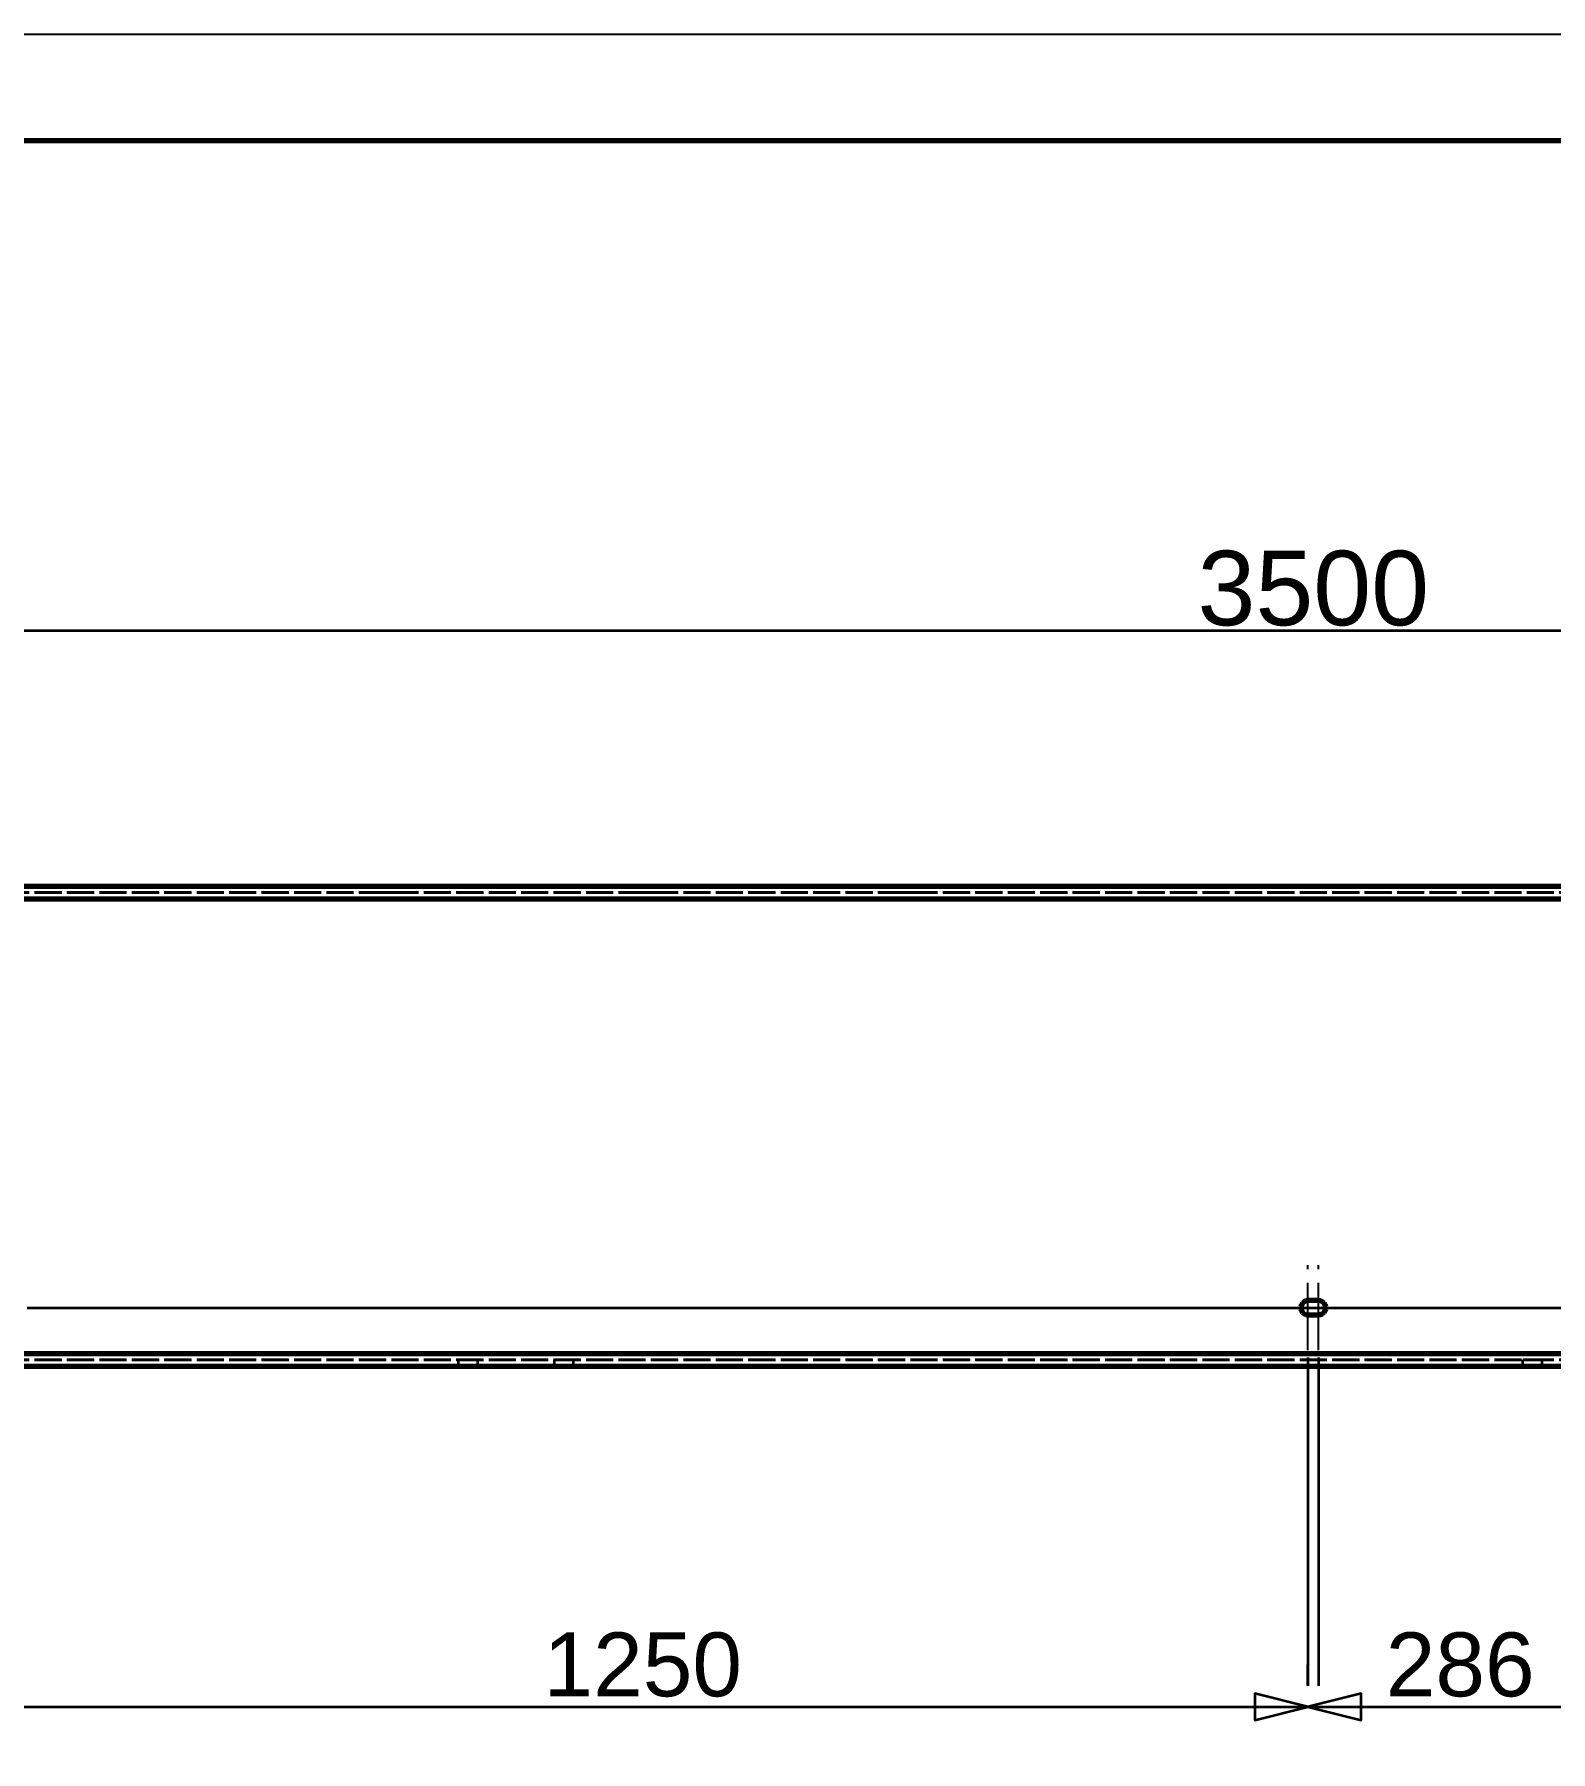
# Model space of a CAD drawing. Header units: millimetres. Extents: x 0 to 420, y 0 to 297.
# Drawn here: x 92.4 to 163.7, y 216.4 to 297 of the extents above; entities that cross this region are included whole.
import ezdxf
from ezdxf.enums import TextEntityAlignment as Align

# ---------------------------------------------------------------- set-up
doc = ezdxf.new("R2010")
doc.units = ezdxf.units.MM
doc.linetypes.add('CENTER', pattern=[5.08, 3.175, -0.635, 0.635, -0.635])
doc.linetypes.add('DASHED', pattern=[1.524, 1.27, -0.254])
doc.styles.add('GOST', font='Arial')

msp = doc.modelspace()

# ---------------------------------------------------------------- linework, layer by layer
at = {"color": 7, "lineweight": 35}
for p, q in [((65, 269), (240, 269)), ((92.085, 237.2), (255, 237.2)), ((92.585, 237.2), (255, 237.2)), ((154.585, 237.2), (255, 237.2)), ((155.085, 237.2), (255, 237.2)), ((152.25, 234.865), (152.25, 219.45)), ((152.75, 234.865), (152.75, 219.45)), ((152.25, 219.45), (152.25, 220.45)), ((152.25, 219.45), (152.25, 220.45)), ((89.75, 218.45), (152.25, 218.45)), ((152.25, 218.45), (166.55, 218.45))]:
    msp.add_line(p, q, dxfattribs=at)
at = {"color": 1, "lineweight": 70}
for p, q in [((65, 257), (240, 257)), ((65, 256.4), (240, 256.4)), ((151.945, 237.339), (151.918, 237.248)), ((151.918, 237.248), (151.918, 237.152)), ((151.918, 237.152), (151.945, 237.061)), ((151.997, 237.419), (151.945, 237.339)), ((152.069, 237.482), (151.997, 237.419)), ((152.156, 237.521), (152.069, 237.482)), ((152.25, 237.535), (152.156, 237.521)), ((152.75, 237.535), (152.25, 237.535)), ((152.844, 237.521), (152.75, 237.535)), ((152.931, 237.482), (152.844, 237.521)), ((153.003, 237.419), (152.931, 237.482)), ((153.055, 237.339), (153.003, 237.419)), ((153.082, 237.248), (153.055, 237.339)), ((153.055, 237.061), (153.082, 237.152)), ((153.082, 237.152), (153.082, 237.248)), ((151.945, 237.061), (151.997, 236.981)), ((151.997, 236.981), (152.069, 236.918)), ((152.069, 236.918), (152.156, 236.879)), ((152.156, 236.879), (152.25, 236.865)), ((152.25, 236.865), (152.75, 236.865)), ((152.75, 236.865), (152.844, 236.879)), ((152.844, 236.879), (152.931, 236.918)), ((152.931, 236.918), (153.003, 236.981)), ((153.003, 236.981), (153.055, 237.061)), ((65, 235.05), (240, 235.05)), ((65, 234.45), (240, 234.45))]:
    msp.add_line(p, q, dxfattribs=at)
at = {"color": 5, "linetype": 'DASHED', "lineweight": 35}
for p, q in [((240, 257), (65, 257)), ((240, 256.7), (65, 256.7)), ((65, 256.7), (240, 256.7)), ((95.802, 257), (95.8, 257)), ((95.8, 257), (95.802, 257)), ((95.802, 256.7), (95.8, 256.7)), ((95.8, 256.7), (95.802, 256.7)), ((95.808, 257), (95.802, 257)), ((95.802, 257), (95.808, 257)), ((95.808, 256.7), (95.802, 256.7)), ((95.802, 256.7), (95.808, 256.7)), ((95.817, 257), (95.808, 257)), ((95.808, 257), (95.817, 257)), ((95.817, 256.7), (95.808, 256.7)), ((95.808, 256.7), (95.817, 256.7)), ((95.83, 257), (95.817, 257)), ((95.817, 257), (95.83, 257)), ((95.83, 256.7), (95.817, 256.7)), ((95.817, 256.7), (95.83, 256.7)), ((95.846, 257), (95.83, 257)), ((95.83, 257), (95.846, 257)), ((95.846, 256.7), (95.83, 256.7)), ((95.83, 256.7), (95.846, 256.7)), ((95.865, 257), (95.846, 257)), ((95.846, 257), (95.865, 257)), ((95.865, 256.7), (95.846, 256.7)), ((95.846, 256.7), (95.865, 256.7)), ((95.888, 257), (95.865, 257)), ((95.865, 257), (95.888, 257)), ((95.888, 256.7), (95.865, 256.7)), ((95.865, 256.7), (95.888, 256.7)), ((95.913, 257), (95.888, 257)), ((95.888, 257), (95.913, 257)), ((95.913, 256.7), (95.888, 256.7)), ((95.888, 256.7), (95.913, 256.7)), ((95.94, 257), (95.913, 257)), ((95.913, 257), (95.94, 257)), ((95.94, 256.7), (95.913, 256.7)), ((95.913, 256.7), (95.94, 256.7)), ((95.97, 257), (95.94, 257)), ((95.94, 257), (95.97, 257)), ((95.97, 256.7), (95.94, 256.7)), ((95.94, 256.7), (95.97, 256.7)), ((96.001, 257), (95.97, 257)), ((95.97, 257), (96.001, 257)), ((96.001, 256.7), (95.97, 256.7)), ((95.97, 256.7), (96.001, 256.7)), ((96.033, 257), (96.001, 257)), ((96.001, 257), (96.033, 257)), ((96.033, 256.7), (96.001, 256.7)), ((96.001, 256.7), (96.033, 256.7)), ((96.066, 257), (96.033, 257)), ((96.033, 257), (96.066, 257)), ((96.066, 256.7), (96.033, 256.7)), ((96.033, 256.7), (96.066, 256.7)), ((96.1, 257), (96.066, 257)), ((96.066, 257), (96.1, 257)), ((96.1, 256.7), (96.066, 256.7)), ((96.066, 256.7), (96.1, 256.7)), ((96.1, 257), (96.4, 257)), ((96.4, 257), (96.1, 257)), ((96.4, 256.7), (96.1, 256.7)), ((96.1, 256.7), (96.4, 256.7)), ((96.4, 257), (96.434, 257)), ((96.434, 257), (96.4, 257)), ((96.4, 256.7), (96.434, 256.7)), ((96.434, 256.7), (96.4, 256.7)), ((96.434, 257), (96.467, 257)), ((96.467, 257), (96.434, 257)), ((96.434, 256.7), (96.467, 256.7)), ((96.467, 256.7), (96.434, 256.7)), ((96.467, 257), (96.499, 257)), ((96.499, 257), (96.467, 257)), ((96.467, 256.7), (96.499, 256.7)), ((96.499, 256.7), (96.467, 256.7)), ((96.499, 257), (96.53, 257)), ((96.53, 257), (96.499, 257)), ((96.499, 256.7), (96.53, 256.7)), ((96.53, 256.7), (96.499, 256.7)), ((96.53, 257), (96.56, 257)), ((96.56, 257), (96.53, 257)), ((96.53, 256.7), (96.56, 256.7)), ((96.56, 256.7), (96.53, 256.7)), ((96.56, 257), (96.587, 257)), ((96.587, 257), (96.56, 257)), ((96.56, 256.7), (96.587, 256.7)), ((96.587, 256.7), (96.56, 256.7)), ((96.587, 257), (96.612, 257)), ((96.612, 257), (96.587, 257)), ((96.587, 256.7), (96.612, 256.7)), ((96.612, 256.7), (96.587, 256.7)), ((96.612, 257), (96.635, 257)), ((96.635, 257), (96.612, 257)), ((96.612, 256.7), (96.635, 256.7)), ((96.635, 256.7), (96.612, 256.7)), ((96.635, 257), (96.654, 257)), ((96.654, 257), (96.635, 257)), ((96.635, 256.7), (96.654, 256.7)), ((96.654, 256.7), (96.635, 256.7)), ((96.654, 257), (96.67, 257)), ((96.67, 257), (96.654, 257)), ((96.654, 256.7), (96.67, 256.7)), ((96.67, 256.7), (96.654, 256.7)), ((96.67, 257), (96.683, 257)), ((96.683, 257), (96.67, 257)), ((96.67, 256.7), (96.683, 256.7)), ((96.683, 256.7), (96.67, 256.7)), ((96.683, 257), (96.692, 257)), ((96.692, 257), (96.683, 257)), ((96.683, 256.7), (96.692, 256.7)), ((96.692, 256.7), (96.683, 256.7)), ((96.692, 257), (96.698, 257)), ((96.698, 257), (96.692, 257)), ((96.692, 256.7), (96.698, 256.7)), ((96.698, 256.7), (96.692, 256.7)), ((96.698, 257), (96.7, 257)), ((96.7, 257), (96.698, 257)), ((96.698, 256.7), (96.7, 256.7)), ((96.7, 256.7), (96.698, 256.7)), ((108.302, 257), (108.3, 257)), ((108.3, 257), (108.302, 257)), ((108.302, 256.7), (108.3, 256.7)), ((108.3, 256.7), (108.302, 256.7)), ((108.308, 257), (108.302, 257)), ((108.302, 257), (108.308, 257)), ((108.308, 256.7), (108.302, 256.7)), ((108.302, 256.7), (108.308, 256.7)), ((108.317, 257), (108.308, 257)), ((108.308, 257), (108.317, 257)), ((108.317, 256.7), (108.308, 256.7)), ((108.308, 256.7), (108.317, 256.7)), ((108.33, 257), (108.317, 257)), ((108.317, 257), (108.33, 257)), ((108.33, 256.7), (108.317, 256.7)), ((108.317, 256.7), (108.33, 256.7)), ((108.346, 257), (108.33, 257)), ((108.33, 257), (108.346, 257)), ((108.346, 256.7), (108.33, 256.7)), ((108.33, 256.7), (108.346, 256.7)), ((108.365, 257), (108.346, 257)), ((108.346, 257), (108.365, 257)), ((108.365, 256.7), (108.346, 256.7)), ((108.346, 256.7), (108.365, 256.7)), ((108.388, 257), (108.365, 257)), ((108.365, 257), (108.388, 257)), ((108.388, 256.7), (108.365, 256.7)), ((108.365, 256.7), (108.388, 256.7)), ((108.413, 257), (108.388, 257)), ((108.388, 257), (108.413, 257)), ((108.413, 256.7), (108.388, 256.7)), ((108.388, 256.7), (108.413, 256.7)), ((108.44, 257), (108.413, 257)), ((108.413, 257), (108.44, 257)), ((108.44, 256.7), (108.413, 256.7)), ((108.413, 256.7), (108.44, 256.7)), ((108.47, 257), (108.44, 257)), ((108.44, 257), (108.47, 257)), ((108.47, 256.7), (108.44, 256.7)), ((108.44, 256.7), (108.47, 256.7)), ((108.501, 257), (108.47, 257)), ((108.47, 257), (108.501, 257)), ((108.501, 256.7), (108.47, 256.7)), ((108.47, 256.7), (108.501, 256.7)), ((108.533, 257), (108.501, 257)), ((108.501, 257), (108.533, 257)), ((108.533, 256.7), (108.501, 256.7)), ((108.501, 256.7), (108.533, 256.7)), ((108.566, 257), (108.533, 257)), ((108.533, 257), (108.566, 257)), ((108.566, 256.7), (108.533, 256.7)), ((108.533, 256.7), (108.566, 256.7)), ((108.6, 257), (108.566, 257)), ((108.566, 257), (108.6, 257)), ((108.6, 256.7), (108.566, 256.7)), ((108.566, 256.7), (108.6, 256.7)), ((108.6, 257), (108.9, 257)), ((108.9, 257), (108.6, 257)), ((108.9, 256.7), (108.6, 256.7)), ((108.6, 256.7), (108.9, 256.7)), ((108.9, 257), (108.934, 257)), ((108.934, 257), (108.9, 257)), ((108.9, 256.7), (108.934, 256.7)), ((108.934, 256.7), (108.9, 256.7)), ((108.934, 257), (108.967, 257)), ((108.967, 257), (108.934, 257)), ((108.934, 256.7), (108.967, 256.7)), ((108.967, 256.7), (108.934, 256.7)), ((108.967, 257), (108.999, 257)), ((108.999, 257), (108.967, 257)), ((108.967, 256.7), (108.999, 256.7)), ((108.999, 256.7), (108.967, 256.7)), ((108.999, 257), (109.03, 257)), ((109.03, 257), (108.999, 257)), ((108.999, 256.7), (109.03, 256.7)), ((109.03, 256.7), (108.999, 256.7)), ((109.03, 257), (109.06, 257)), ((109.06, 257), (109.03, 257)), ((109.03, 256.7), (109.06, 256.7)), ((109.06, 256.7), (109.03, 256.7)), ((109.06, 257), (109.087, 257)), ((109.087, 257), (109.06, 257)), ((109.06, 256.7), (109.087, 256.7)), ((109.087, 256.7), (109.06, 256.7)), ((109.087, 257), (109.112, 257)), ((109.112, 257), (109.087, 257)), ((109.087, 256.7), (109.112, 256.7)), ((109.112, 256.7), (109.087, 256.7)), ((109.112, 257), (109.135, 257)), ((109.135, 257), (109.112, 257)), ((109.112, 256.7), (109.135, 256.7)), ((109.135, 256.7), (109.112, 256.7)), ((109.135, 257), (109.154, 257)), ((109.154, 257), (109.135, 257)), ((109.135, 256.7), (109.154, 256.7)), ((109.154, 256.7), (109.135, 256.7)), ((109.154, 257), (109.17, 257)), ((109.17, 257), (109.154, 257)), ((109.154, 256.7), (109.17, 256.7)), ((109.17, 256.7), (109.154, 256.7)), ((109.17, 257), (109.183, 257)), ((109.183, 257), (109.17, 257)), ((109.17, 256.7), (109.183, 256.7)), ((109.183, 256.7), (109.17, 256.7)), ((109.183, 257), (109.192, 257)), ((109.192, 257), (109.183, 257)), ((109.183, 256.7), (109.192, 256.7)), ((109.192, 256.7), (109.183, 256.7)), ((109.192, 257), (109.198, 257)), ((109.198, 257), (109.192, 257)), ((109.192, 256.7), (109.198, 256.7)), ((109.198, 256.7), (109.192, 256.7)), ((109.198, 257), (109.2, 257)), ((109.2, 257), (109.198, 257)), ((109.198, 256.7), (109.2, 256.7)), ((109.2, 256.7), (109.198, 256.7)), ((120.802, 257), (120.8, 257)), ((120.8, 257), (120.802, 257)), ((120.802, 256.7), (120.8, 256.7)), ((120.8, 256.7), (120.802, 256.7)), ((120.808, 257), (120.802, 257)), ((120.802, 257), (120.808, 257)), ((120.808, 256.7), (120.802, 256.7)), ((120.802, 256.7), (120.808, 256.7)), ((120.817, 257), (120.808, 257)), ((120.808, 257), (120.817, 257)), ((120.817, 256.7), (120.808, 256.7)), ((120.808, 256.7), (120.817, 256.7)), ((120.83, 257), (120.817, 257)), ((120.817, 257), (120.83, 257)), ((120.83, 256.7), (120.817, 256.7)), ((120.817, 256.7), (120.83, 256.7)), ((120.846, 257), (120.83, 257)), ((120.83, 257), (120.846, 257)), ((120.846, 256.7), (120.83, 256.7)), ((120.83, 256.7), (120.846, 256.7)), ((120.865, 257), (120.846, 257)), ((120.846, 257), (120.865, 257)), ((120.865, 256.7), (120.846, 256.7)), ((120.846, 256.7), (120.865, 256.7)), ((120.888, 257), (120.865, 257)), ((120.865, 257), (120.888, 257)), ((120.888, 256.7), (120.865, 256.7)), ((120.865, 256.7), (120.888, 256.7)), ((120.913, 257), (120.888, 257)), ((120.888, 257), (120.913, 257)), ((120.913, 256.7), (120.888, 256.7)), ((120.888, 256.7), (120.913, 256.7)), ((120.94, 257), (120.913, 257)), ((120.913, 257), (120.94, 257)), ((120.94, 256.7), (120.913, 256.7)), ((120.913, 256.7), (120.94, 256.7)), ((120.97, 257), (120.94, 257)), ((120.94, 257), (120.97, 257)), ((120.97, 256.7), (120.94, 256.7)), ((120.94, 256.7), (120.97, 256.7)), ((121.001, 257), (120.97, 257)), ((120.97, 257), (121.001, 257)), ((121.001, 256.7), (120.97, 256.7)), ((120.97, 256.7), (121.001, 256.7)), ((121.033, 257), (121.001, 257)), ((121.001, 257), (121.033, 257)), ((121.033, 256.7), (121.001, 256.7)), ((121.001, 256.7), (121.033, 256.7)), ((121.066, 257), (121.033, 257)), ((121.033, 257), (121.066, 257)), ((121.066, 256.7), (121.033, 256.7)), ((121.033, 256.7), (121.066, 256.7)), ((121.1, 257), (121.066, 257)), ((121.066, 257), (121.1, 257)), ((121.1, 256.7), (121.066, 256.7)), ((121.066, 256.7), (121.1, 256.7)), ((121.1, 257), (121.4, 257)), ((121.4, 257), (121.1, 257)), ((121.4, 256.7), (121.1, 256.7)), ((121.1, 256.7), (121.4, 256.7)), ((121.4, 257), (121.434, 257)), ((121.434, 257), (121.4, 257)), ((121.4, 256.7), (121.434, 256.7)), ((121.434, 256.7), (121.4, 256.7)), ((121.434, 257), (121.467, 257)), ((121.467, 257), (121.434, 257)), ((121.434, 256.7), (121.467, 256.7)), ((121.467, 256.7), (121.434, 256.7)), ((121.467, 257), (121.499, 257)), ((121.499, 257), (121.467, 257)), ((121.467, 256.7), (121.499, 256.7)), ((121.499, 256.7), (121.467, 256.7)), ((121.499, 257), (121.53, 257)), ((121.53, 257), (121.499, 257)), ((121.499, 256.7), (121.53, 256.7)), ((121.53, 256.7), (121.499, 256.7)), ((121.53, 257), (121.56, 257)), ((121.56, 257), (121.53, 257)), ((121.53, 256.7), (121.56, 256.7)), ((121.56, 256.7), (121.53, 256.7)), ((121.56, 257), (121.587, 257)), ((121.587, 257), (121.56, 257)), ((121.56, 256.7), (121.587, 256.7)), ((121.587, 256.7), (121.56, 256.7)), ((121.587, 257), (121.612, 257)), ((121.612, 257), (121.587, 257)), ((121.587, 256.7), (121.612, 256.7)), ((121.612, 256.7), (121.587, 256.7)), ((121.612, 257), (121.635, 257)), ((121.635, 257), (121.612, 257)), ((121.612, 256.7), (121.635, 256.7)), ((121.635, 256.7), (121.612, 256.7)), ((121.635, 257), (121.654, 257)), ((121.654, 257), (121.635, 257)), ((121.635, 256.7), (121.654, 256.7)), ((121.654, 256.7), (121.635, 256.7)), ((121.654, 257), (121.67, 257)), ((121.67, 257), (121.654, 257)), ((121.654, 256.7), (121.67, 256.7)), ((121.67, 256.7), (121.654, 256.7)), ((121.67, 257), (121.683, 257)), ((121.683, 257), (121.67, 257)), ((121.67, 256.7), (121.683, 256.7)), ((121.683, 256.7), (121.67, 256.7)), ((121.683, 257), (121.692, 257)), ((121.692, 257), (121.683, 257)), ((121.683, 256.7), (121.692, 256.7)), ((121.692, 256.7), (121.683, 256.7)), ((121.692, 257), (121.698, 257)), ((121.698, 257), (121.692, 257)), ((121.692, 256.7), (121.698, 256.7)), ((121.698, 256.7), (121.692, 256.7)), ((121.698, 257), (121.7, 257)), ((121.7, 257), (121.698, 257)), ((121.698, 256.7), (121.7, 256.7)), ((121.7, 256.7), (121.698, 256.7)), ((133.302, 257), (133.3, 257)), ((133.3, 257), (133.302, 257)), ((133.302, 256.7), (133.3, 256.7)), ((133.3, 256.7), (133.302, 256.7)), ((133.308, 257), (133.302, 257)), ((133.302, 257), (133.308, 257)), ((133.308, 256.7), (133.302, 256.7)), ((133.302, 256.7), (133.308, 256.7)), ((133.317, 257), (133.308, 257)), ((133.308, 257), (133.317, 257)), ((133.317, 256.7), (133.308, 256.7)), ((133.308, 256.7), (133.317, 256.7)), ((133.33, 257), (133.317, 257)), ((133.317, 257), (133.33, 257)), ((133.33, 256.7), (133.317, 256.7)), ((133.317, 256.7), (133.33, 256.7)), ((133.346, 257), (133.33, 257)), ((133.33, 257), (133.346, 257)), ((133.346, 256.7), (133.33, 256.7)), ((133.33, 256.7), (133.346, 256.7)), ((133.365, 257), (133.346, 257)), ((133.346, 257), (133.365, 257)), ((133.365, 256.7), (133.346, 256.7)), ((133.346, 256.7), (133.365, 256.7)), ((133.388, 257), (133.365, 257)), ((133.365, 257), (133.388, 257)), ((133.388, 256.7), (133.365, 256.7)), ((133.365, 256.7), (133.388, 256.7)), ((133.413, 257), (133.388, 257)), ((133.388, 257), (133.413, 257)), ((133.413, 256.7), (133.388, 256.7)), ((133.388, 256.7), (133.413, 256.7)), ((133.44, 257), (133.413, 257)), ((133.413, 257), (133.44, 257)), ((133.44, 256.7), (133.413, 256.7)), ((133.413, 256.7), (133.44, 256.7)), ((133.47, 257), (133.44, 257)), ((133.44, 257), (133.47, 257)), ((133.47, 256.7), (133.44, 256.7)), ((133.44, 256.7), (133.47, 256.7)), ((133.501, 257), (133.47, 257)), ((133.47, 257), (133.501, 257)), ((133.501, 256.7), (133.47, 256.7)), ((133.47, 256.7), (133.501, 256.7)), ((133.533, 257), (133.501, 257)), ((133.501, 257), (133.533, 257)), ((133.533, 256.7), (133.501, 256.7)), ((133.501, 256.7), (133.533, 256.7)), ((133.566, 257), (133.533, 257)), ((133.533, 257), (133.566, 257)), ((133.566, 256.7), (133.533, 256.7)), ((133.533, 256.7), (133.566, 256.7)), ((133.6, 257), (133.566, 257)), ((133.566, 257), (133.6, 257)), ((133.6, 256.7), (133.566, 256.7)), ((133.566, 256.7), (133.6, 256.7)), ((133.6, 257), (133.9, 257)), ((133.9, 257), (133.6, 257)), ((133.9, 256.7), (133.6, 256.7)), ((133.6, 256.7), (133.9, 256.7)), ((133.9, 257), (133.934, 257)), ((133.934, 257), (133.9, 257)), ((133.9, 256.7), (133.934, 256.7)), ((133.934, 256.7), (133.9, 256.7)), ((133.934, 257), (133.967, 257)), ((133.967, 257), (133.934, 257)), ((133.934, 256.7), (133.967, 256.7)), ((133.967, 256.7), (133.934, 256.7)), ((133.967, 257), (133.999, 257)), ((133.999, 257), (133.967, 257)), ((133.967, 256.7), (133.999, 256.7)), ((133.999, 256.7), (133.967, 256.7)), ((133.999, 257), (134.03, 257)), ((134.03, 257), (133.999, 257)), ((133.999, 256.7), (134.03, 256.7)), ((134.03, 256.7), (133.999, 256.7)), ((134.03, 257), (134.06, 257)), ((134.06, 257), (134.03, 257)), ((134.03, 256.7), (134.06, 256.7)), ((134.06, 256.7), (134.03, 256.7)), ((134.06, 257), (134.087, 257)), ((134.087, 257), (134.06, 257)), ((134.06, 256.7), (134.087, 256.7)), ((134.087, 256.7), (134.06, 256.7)), ((134.087, 257), (134.112, 257)), ((134.112, 257), (134.087, 257)), ((134.087, 256.7), (134.112, 256.7)), ((134.112, 256.7), (134.087, 256.7)), ((134.112, 257), (134.135, 257)), ((134.135, 257), (134.112, 257)), ((134.112, 256.7), (134.135, 256.7)), ((134.135, 256.7), (134.112, 256.7)), ((134.135, 257), (134.154, 257)), ((134.154, 257), (134.135, 257)), ((134.135, 256.7), (134.154, 256.7)), ((134.154, 256.7), (134.135, 256.7)), ((134.154, 257), (134.17, 257)), ((134.17, 257), (134.154, 257)), ((134.154, 256.7), (134.17, 256.7)), ((134.17, 256.7), (134.154, 256.7)), ((134.17, 257), (134.183, 257)), ((134.183, 257), (134.17, 257)), ((134.17, 256.7), (134.183, 256.7)), ((134.183, 256.7), (134.17, 256.7)), ((134.183, 257), (134.192, 257)), ((134.192, 257), (134.183, 257)), ((134.183, 256.7), (134.192, 256.7)), ((134.192, 256.7), (134.183, 256.7)), ((134.192, 257), (134.198, 257)), ((134.198, 257), (134.192, 257)), ((134.192, 256.7), (134.198, 256.7)), ((134.198, 256.7), (134.192, 256.7)), ((134.198, 257), (134.2, 257)), ((134.2, 257), (134.198, 257)), ((134.198, 256.7), (134.2, 256.7)), ((134.2, 256.7), (134.198, 256.7)), ((145.802, 257), (145.8, 257)), ((145.8, 257), (145.802, 257)), ((145.802, 256.7), (145.8, 256.7)), ((145.8, 256.7), (145.802, 256.7)), ((145.808, 257), (145.802, 257)), ((145.802, 257), (145.808, 257)), ((145.808, 256.7), (145.802, 256.7)), ((145.802, 256.7), (145.808, 256.7)), ((145.817, 257), (145.808, 257)), ((145.808, 257), (145.817, 257)), ((145.817, 256.7), (145.808, 256.7)), ((145.808, 256.7), (145.817, 256.7)), ((145.83, 257), (145.817, 257)), ((145.817, 257), (145.83, 257)), ((145.83, 256.7), (145.817, 256.7)), ((145.817, 256.7), (145.83, 256.7)), ((145.846, 257), (145.83, 257)), ((145.83, 257), (145.846, 257)), ((145.846, 256.7), (145.83, 256.7)), ((145.83, 256.7), (145.846, 256.7)), ((145.865, 257), (145.846, 257)), ((145.846, 257), (145.865, 257)), ((145.865, 256.7), (145.846, 256.7)), ((145.846, 256.7), (145.865, 256.7)), ((145.888, 257), (145.865, 257)), ((145.865, 257), (145.888, 257)), ((145.888, 256.7), (145.865, 256.7)), ((145.865, 256.7), (145.888, 256.7)), ((145.913, 257), (145.888, 257)), ((145.888, 257), (145.913, 257)), ((145.913, 256.7), (145.888, 256.7)), ((145.888, 256.7), (145.913, 256.7)), ((145.94, 257), (145.913, 257)), ((145.913, 257), (145.94, 257)), ((145.94, 256.7), (145.913, 256.7)), ((145.913, 256.7), (145.94, 256.7)), ((145.97, 257), (145.94, 257)), ((145.94, 257), (145.97, 257)), ((145.97, 256.7), (145.94, 256.7)), ((145.94, 256.7), (145.97, 256.7)), ((146.001, 257), (145.97, 257)), ((145.97, 257), (146.001, 257)), ((146.001, 256.7), (145.97, 256.7)), ((145.97, 256.7), (146.001, 256.7)), ((146.033, 257), (146.001, 257)), ((146.001, 257), (146.033, 257)), ((146.033, 256.7), (146.001, 256.7)), ((146.001, 256.7), (146.033, 256.7)), ((146.066, 257), (146.033, 257)), ((146.033, 257), (146.066, 257)), ((146.066, 256.7), (146.033, 256.7)), ((146.033, 256.7), (146.066, 256.7)), ((146.1, 257), (146.066, 257)), ((146.066, 257), (146.1, 257)), ((146.1, 256.7), (146.066, 256.7)), ((146.066, 256.7), (146.1, 256.7)), ((146.1, 257), (146.4, 257)), ((146.4, 257), (146.1, 257)), ((146.4, 256.7), (146.1, 256.7)), ((146.1, 256.7), (146.4, 256.7)), ((146.4, 257), (146.434, 257)), ((146.434, 257), (146.4, 257)), ((146.4, 256.7), (146.434, 256.7)), ((146.434, 256.7), (146.4, 256.7)), ((146.434, 257), (146.467, 257)), ((146.467, 257), (146.434, 257)), ((146.434, 256.7), (146.467, 256.7)), ((146.467, 256.7), (146.434, 256.7)), ((146.467, 257), (146.499, 257)), ((146.499, 257), (146.467, 257)), ((146.467, 256.7), (146.499, 256.7)), ((146.499, 256.7), (146.467, 256.7)), ((146.499, 257), (146.53, 257)), ((146.53, 257), (146.499, 257)), ((146.499, 256.7), (146.53, 256.7)), ((146.53, 256.7), (146.499, 256.7)), ((146.53, 257), (146.56, 257)), ((146.56, 257), (146.53, 257)), ((146.53, 256.7), (146.56, 256.7)), ((146.56, 256.7), (146.53, 256.7)), ((146.56, 257), (146.587, 257)), ((146.587, 257), (146.56, 257)), ((146.56, 256.7), (146.587, 256.7)), ((146.587, 256.7), (146.56, 256.7)), ((146.587, 257), (146.612, 257)), ((146.612, 257), (146.587, 257)), ((146.587, 256.7), (146.612, 256.7)), ((146.612, 256.7), (146.587, 256.7)), ((146.612, 257), (146.635, 257)), ((146.635, 257), (146.612, 257)), ((146.612, 256.7), (146.635, 256.7)), ((146.635, 256.7), (146.612, 256.7)), ((146.635, 257), (146.654, 257)), ((146.654, 257), (146.635, 257)), ((146.635, 256.7), (146.654, 256.7)), ((146.654, 256.7), (146.635, 256.7)), ((146.654, 257), (146.67, 257)), ((146.67, 257), (146.654, 257)), ((146.654, 256.7), (146.67, 256.7)), ((146.67, 256.7), (146.654, 256.7)), ((146.67, 257), (146.683, 257)), ((146.683, 257), (146.67, 257)), ((146.67, 256.7), (146.683, 256.7)), ((146.683, 256.7), (146.67, 256.7)), ((146.683, 257), (146.692, 257)), ((146.692, 257), (146.683, 257)), ((146.683, 256.7), (146.692, 256.7)), ((146.692, 256.7), (146.683, 256.7)), ((146.692, 257), (146.698, 257)), ((146.698, 257), (146.692, 257)), ((146.692, 256.7), (146.698, 256.7)), ((146.698, 256.7), (146.692, 256.7)), ((146.698, 257), (146.7, 257)), ((146.7, 257), (146.698, 257)), ((146.698, 256.7), (146.7, 256.7)), ((146.7, 256.7), (146.698, 256.7)), ((158.302, 257), (158.3, 257)), ((158.3, 257), (158.302, 257)), ((158.302, 256.7), (158.3, 256.7)), ((158.3, 256.7), (158.302, 256.7)), ((158.308, 257), (158.302, 257)), ((158.302, 257), (158.308, 257)), ((158.308, 256.7), (158.302, 256.7)), ((158.302, 256.7), (158.308, 256.7)), ((158.317, 257), (158.308, 257)), ((158.308, 257), (158.317, 257)), ((158.317, 256.7), (158.308, 256.7)), ((158.308, 256.7), (158.317, 256.7)), ((158.33, 257), (158.317, 257)), ((158.317, 257), (158.33, 257)), ((158.33, 256.7), (158.317, 256.7)), ((158.317, 256.7), (158.33, 256.7)), ((158.346, 257), (158.33, 257)), ((158.33, 257), (158.346, 257)), ((158.346, 256.7), (158.33, 256.7)), ((158.33, 256.7), (158.346, 256.7)), ((158.365, 257), (158.346, 257)), ((158.346, 257), (158.365, 257)), ((158.365, 256.7), (158.346, 256.7)), ((158.346, 256.7), (158.365, 256.7)), ((158.388, 257), (158.365, 257)), ((158.365, 257), (158.388, 257)), ((158.388, 256.7), (158.365, 256.7)), ((158.365, 256.7), (158.388, 256.7)), ((158.413, 257), (158.388, 257)), ((158.388, 257), (158.413, 257)), ((158.413, 256.7), (158.388, 256.7)), ((158.388, 256.7), (158.413, 256.7)), ((158.44, 257), (158.413, 257)), ((158.413, 257), (158.44, 257)), ((158.44, 256.7), (158.413, 256.7)), ((158.413, 256.7), (158.44, 256.7)), ((158.47, 257), (158.44, 257)), ((158.44, 257), (158.47, 257)), ((158.47, 256.7), (158.44, 256.7)), ((158.44, 256.7), (158.47, 256.7)), ((158.501, 257), (158.47, 257)), ((158.47, 257), (158.501, 257)), ((158.501, 256.7), (158.47, 256.7)), ((158.47, 256.7), (158.501, 256.7)), ((158.533, 257), (158.501, 257)), ((158.501, 257), (158.533, 257)), ((158.533, 256.7), (158.501, 256.7)), ((158.501, 256.7), (158.533, 256.7)), ((158.566, 257), (158.533, 257)), ((158.533, 257), (158.566, 257)), ((158.566, 256.7), (158.533, 256.7)), ((158.533, 256.7), (158.566, 256.7)), ((158.6, 257), (158.566, 257)), ((158.566, 257), (158.6, 257)), ((158.6, 256.7), (158.566, 256.7)), ((158.566, 256.7), (158.6, 256.7)), ((158.6, 257), (158.9, 257)), ((158.9, 257), (158.6, 257)), ((158.9, 256.7), (158.6, 256.7)), ((158.6, 256.7), (158.9, 256.7)), ((158.9, 257), (158.934, 257)), ((158.934, 257), (158.9, 257)), ((158.9, 256.7), (158.934, 256.7)), ((158.934, 256.7), (158.9, 256.7)), ((158.934, 257), (158.967, 257)), ((158.967, 257), (158.934, 257)), ((158.934, 256.7), (158.967, 256.7)), ((158.967, 256.7), (158.934, 256.7)), ((158.967, 257), (158.999, 257)), ((158.999, 257), (158.967, 257)), ((158.967, 256.7), (158.999, 256.7)), ((158.999, 256.7), (158.967, 256.7)), ((158.999, 257), (159.03, 257)), ((159.03, 257), (158.999, 257)), ((158.999, 256.7), (159.03, 256.7)), ((159.03, 256.7), (158.999, 256.7)), ((159.03, 257), (159.06, 257)), ((159.06, 257), (159.03, 257)), ((159.03, 256.7), (159.06, 256.7)), ((159.06, 256.7), (159.03, 256.7)), ((159.06, 257), (159.087, 257)), ((159.087, 257), (159.06, 257)), ((159.06, 256.7), (159.087, 256.7)), ((159.087, 256.7), (159.06, 256.7)), ((159.087, 257), (159.112, 257)), ((159.112, 257), (159.087, 257)), ((159.087, 256.7), (159.112, 256.7)), ((159.112, 256.7), (159.087, 256.7)), ((159.112, 257), (159.135, 257)), ((159.135, 257), (159.112, 257)), ((159.112, 256.7), (159.135, 256.7)), ((159.135, 256.7), (159.112, 256.7)), ((159.135, 257), (159.154, 257)), ((159.154, 257), (159.135, 257)), ((159.135, 256.7), (159.154, 256.7)), ((159.154, 256.7), (159.135, 256.7)), ((159.154, 257), (159.17, 257)), ((159.17, 257), (159.154, 257)), ((159.154, 256.7), (159.17, 256.7)), ((159.17, 256.7), (159.154, 256.7)), ((159.17, 257), (159.183, 257)), ((159.183, 257), (159.17, 257)), ((159.17, 256.7), (159.183, 256.7)), ((159.183, 256.7), (159.17, 256.7)), ((159.183, 257), (159.192, 257)), ((159.192, 257), (159.183, 257)), ((159.183, 256.7), (159.192, 256.7)), ((159.192, 256.7), (159.183, 256.7)), ((159.192, 257), (159.198, 257)), ((159.198, 257), (159.192, 257)), ((159.192, 256.7), (159.198, 256.7)), ((159.198, 256.7), (159.192, 256.7)), ((159.198, 257), (159.2, 257)), ((159.2, 257), (159.198, 257)), ((159.198, 256.7), (159.2, 256.7)), ((159.2, 256.7), (159.198, 256.7)), ((151.918, 237.248), (151.945, 237.339)), ((151.918, 237.152), (151.918, 237.248)), ((151.945, 237.061), (151.918, 237.152)), ((151.945, 237.339), (151.997, 237.419)), ((151.997, 237.419), (152.069, 237.482)), ((152.069, 237.482), (152.156, 237.521)), ((152.156, 237.521), (152.25, 237.535)), ((152.25, 237.535), (152.75, 237.535)), ((152.75, 237.535), (152.844, 237.521)), ((152.844, 237.521), (152.931, 237.482)), ((152.931, 237.482), (153.003, 237.419)), ((153.003, 237.419), (153.055, 237.339)), ((153.055, 237.339), (153.082, 237.248)), ((153.082, 237.152), (153.055, 237.061)), ((153.082, 237.248), (153.082, 237.152)), ((151.997, 236.981), (151.945, 237.061)), ((152.069, 236.918), (151.997, 236.981)), ((152.156, 236.879), (152.069, 236.918)), ((152.25, 236.865), (152.156, 236.879)), ((152.75, 236.865), (152.25, 236.865)), ((152.844, 236.879), (152.75, 236.865)), ((152.931, 236.918), (152.844, 236.879)), ((153.003, 236.981), (152.931, 236.918)), ((153.055, 237.061), (153.003, 236.981)), ((240, 234.75), (65, 234.75)), ((65, 234.75), (240, 234.75)), ((112.361, 234.75), (112.35, 234.75)), ((112.35, 234.45), (112.35, 234.75)), ((112.35, 234.45), (112.35, 234.75)), ((112.35, 234.75), (112.361, 234.75)), ((112.395, 234.75), (112.361, 234.75)), ((112.361, 234.75), (112.395, 234.75)), ((112.448, 234.75), (112.395, 234.75)), ((112.395, 234.75), (112.448, 234.75)), ((112.519, 234.75), (112.448, 234.75)), ((112.448, 234.75), (112.519, 234.75)), ((112.605, 234.75), (112.519, 234.75)), ((112.519, 234.75), (112.605, 234.75)), ((112.7, 234.75), (112.605, 234.75)), ((112.605, 234.75), (112.7, 234.75)), ((112.8, 234.75), (112.7, 234.75)), ((112.7, 234.75), (112.8, 234.75)), ((112.9, 234.75), (112.8, 234.75)), ((112.8, 234.75), (112.9, 234.75)), ((112.995, 234.75), (112.9, 234.75)), ((112.9, 234.75), (112.995, 234.75)), ((113.081, 234.75), (112.995, 234.75)), ((112.995, 234.75), (113.081, 234.75)), ((113.152, 234.75), (113.081, 234.75)), ((113.081, 234.75), (113.152, 234.75)), ((113.205, 234.75), (113.152, 234.75)), ((113.152, 234.75), (113.205, 234.75)), ((113.239, 234.75), (113.205, 234.75)), ((113.205, 234.75), (113.239, 234.75)), ((113.25, 234.75), (113.239, 234.75)), ((113.239, 234.75), (113.25, 234.75)), ((113.25, 234.45), (113.25, 234.75)), ((113.25, 234.45), (113.25, 234.75)), ((116.861, 234.75), (116.85, 234.75)), ((116.85, 234.45), (116.85, 234.75)), ((116.85, 234.45), (116.85, 234.75)), ((116.85, 234.75), (116.861, 234.75)), ((116.895, 234.75), (116.861, 234.75)), ((116.861, 234.75), (116.895, 234.75)), ((116.948, 234.75), (116.895, 234.75)), ((116.895, 234.75), (116.948, 234.75)), ((117.019, 234.75), (116.948, 234.75)), ((116.948, 234.75), (117.019, 234.75)), ((117.105, 234.75), (117.019, 234.75)), ((117.019, 234.75), (117.105, 234.75)), ((117.2, 234.75), (117.105, 234.75)), ((117.105, 234.75), (117.2, 234.75)), ((117.3, 234.75), (117.2, 234.75)), ((117.2, 234.75), (117.3, 234.75)), ((117.4, 234.75), (117.3, 234.75)), ((117.3, 234.75), (117.4, 234.75)), ((117.495, 234.75), (117.4, 234.75)), ((117.4, 234.75), (117.495, 234.75)), ((117.581, 234.75), (117.495, 234.75)), ((117.495, 234.75), (117.581, 234.75)), ((117.652, 234.75), (117.581, 234.75)), ((117.581, 234.75), (117.652, 234.75)), ((117.705, 234.75), (117.652, 234.75)), ((117.652, 234.75), (117.705, 234.75)), ((117.739, 234.75), (117.705, 234.75)), ((117.705, 234.75), (117.739, 234.75)), ((117.75, 234.75), (117.739, 234.75)), ((117.739, 234.75), (117.75, 234.75)), ((117.75, 234.45), (117.75, 234.75)), ((117.75, 234.45), (117.75, 234.75)), ((162.361, 234.75), (162.35, 234.75)), ((162.35, 234.45), (162.35, 234.75)), ((162.35, 234.45), (162.35, 234.75)), ((162.35, 234.75), (162.361, 234.75)), ((162.395, 234.75), (162.361, 234.75)), ((162.361, 234.75), (162.395, 234.75)), ((162.448, 234.75), (162.395, 234.75)), ((162.395, 234.75), (162.448, 234.75)), ((162.519, 234.75), (162.448, 234.75)), ((162.448, 234.75), (162.519, 234.75)), ((162.605, 234.75), (162.519, 234.75)), ((162.519, 234.75), (162.605, 234.75)), ((162.7, 234.75), (162.605, 234.75)), ((162.605, 234.75), (162.7, 234.75)), ((162.8, 234.75), (162.7, 234.75)), ((162.7, 234.75), (162.8, 234.75)), ((162.9, 234.75), (162.8, 234.75)), ((162.8, 234.75), (162.9, 234.75)), ((162.995, 234.75), (162.9, 234.75)), ((162.9, 234.75), (162.995, 234.75)), ((163.081, 234.75), (162.995, 234.75)), ((162.995, 234.75), (163.081, 234.75)), ((163.152, 234.75), (163.081, 234.75)), ((163.081, 234.75), (163.152, 234.75)), ((163.205, 234.75), (163.152, 234.75)), ((163.152, 234.75), (163.205, 234.75)), ((163.239, 234.75), (163.205, 234.75)), ((163.205, 234.75), (163.239, 234.75)), ((163.25, 234.75), (163.239, 234.75)), ((163.239, 234.75), (163.25, 234.75)), ((163.25, 234.45), (163.25, 234.75)), ((163.25, 234.45), (163.25, 234.75)), ((65, 234.45), (240, 234.45)), ((112.35, 234.45), (112.361, 234.45)), ((112.361, 234.45), (112.35, 234.45)), ((112.361, 234.45), (112.395, 234.45)), ((112.395, 234.45), (112.361, 234.45)), ((112.395, 234.45), (112.448, 234.45)), ((112.448, 234.45), (112.395, 234.45)), ((112.448, 234.45), (112.519, 234.45)), ((112.519, 234.45), (112.448, 234.45)), ((112.519, 234.45), (112.605, 234.45)), ((112.605, 234.45), (112.519, 234.45)), ((112.605, 234.45), (112.7, 234.45)), ((112.7, 234.45), (112.605, 234.45)), ((112.7, 234.45), (112.8, 234.45)), ((112.8, 234.45), (112.7, 234.45)), ((112.8, 234.45), (112.9, 234.45)), ((112.9, 234.45), (112.8, 234.45)), ((112.9, 234.45), (112.995, 234.45)), ((112.995, 234.45), (112.9, 234.45)), ((112.995, 234.45), (113.081, 234.45)), ((113.081, 234.45), (112.995, 234.45)), ((113.081, 234.45), (113.152, 234.45)), ((113.152, 234.45), (113.081, 234.45)), ((113.152, 234.45), (113.205, 234.45)), ((113.205, 234.45), (113.152, 234.45)), ((113.205, 234.45), (113.239, 234.45)), ((113.239, 234.45), (113.205, 234.45)), ((113.239, 234.45), (113.25, 234.45)), ((113.25, 234.45), (113.239, 234.45)), ((116.85, 234.45), (116.861, 234.45)), ((116.861, 234.45), (116.85, 234.45)), ((116.861, 234.45), (116.895, 234.45)), ((116.895, 234.45), (116.861, 234.45)), ((116.895, 234.45), (116.948, 234.45)), ((116.948, 234.45), (116.895, 234.45)), ((116.948, 234.45), (117.019, 234.45)), ((117.019, 234.45), (116.948, 234.45)), ((117.019, 234.45), (117.105, 234.45)), ((117.105, 234.45), (117.019, 234.45)), ((117.105, 234.45), (117.2, 234.45)), ((117.2, 234.45), (117.105, 234.45)), ((117.2, 234.45), (117.3, 234.45)), ((117.3, 234.45), (117.2, 234.45)), ((117.3, 234.45), (117.4, 234.45)), ((117.4, 234.45), (117.3, 234.45)), ((117.4, 234.45), (117.495, 234.45)), ((117.495, 234.45), (117.4, 234.45)), ((117.495, 234.45), (117.581, 234.45)), ((117.581, 234.45), (117.495, 234.45)), ((117.581, 234.45), (117.652, 234.45)), ((117.652, 234.45), (117.581, 234.45)), ((117.652, 234.45), (117.705, 234.45)), ((117.705, 234.45), (117.652, 234.45)), ((117.705, 234.45), (117.739, 234.45)), ((117.739, 234.45), (117.705, 234.45)), ((117.739, 234.45), (117.75, 234.45)), ((117.75, 234.45), (117.739, 234.45)), ((162.35, 234.45), (162.361, 234.45)), ((162.361, 234.45), (162.35, 234.45)), ((162.361, 234.45), (162.395, 234.45)), ((162.395, 234.45), (162.361, 234.45)), ((162.395, 234.45), (162.448, 234.45)), ((162.448, 234.45), (162.395, 234.45)), ((162.448, 234.45), (162.519, 234.45)), ((162.519, 234.45), (162.448, 234.45)), ((162.519, 234.45), (162.605, 234.45)), ((162.605, 234.45), (162.519, 234.45)), ((162.605, 234.45), (162.7, 234.45)), ((162.7, 234.45), (162.605, 234.45)), ((162.7, 234.45), (162.8, 234.45)), ((162.8, 234.45), (162.7, 234.45)), ((162.8, 234.45), (162.9, 234.45)), ((162.9, 234.45), (162.8, 234.45)), ((162.9, 234.45), (162.995, 234.45)), ((162.995, 234.45), (162.9, 234.45)), ((162.995, 234.45), (163.081, 234.45)), ((163.081, 234.45), (162.995, 234.45)), ((163.081, 234.45), (163.152, 234.45)), ((163.152, 234.45), (163.081, 234.45)), ((163.152, 234.45), (163.205, 234.45)), ((163.205, 234.45), (163.152, 234.45)), ((163.205, 234.45), (163.239, 234.45)), ((163.239, 234.45), (163.205, 234.45)), ((163.239, 234.45), (163.25, 234.45)), ((163.25, 234.45), (163.239, 234.45))]:
    msp.add_line(p, q, dxfattribs=at)
at = {"color": 4, "linetype": 'CENTER', "lineweight": 25}
for p, q in [((152.25, 235.2), (152.25, 239.2)), ((152.75, 235.2), (152.75, 239.2)), ((150.25, 237.2), (154.25, 237.2)), ((150.75, 237.2), (154.75, 237.2))]:
    msp.add_line(p, q, dxfattribs=at)
at = {"color": 7, "lineweight": 25}
msp.add_lwpolyline([(0, 0), (420, 0), (420, 297), (0, 297)], close=True, dxfattribs=at)
at = {"color": 7, "lineweight": 70}
msp.add_lwpolyline([(20, 5), (415, 5), (415, 292), (20, 292)], close=True, dxfattribs=at)
at = {"color": 7, "lineweight": 35}
for points in [[(152.25, 218.45), (149.75, 219.075), (149.75, 217.825)], [(152.25, 218.45), (154.75, 217.825), (154.75, 219.075)]]:
    msp.add_lwpolyline(points, close=True, dxfattribs=at)

# ---------------------------------------------------------------- texts
at = {"color": 7, "style": 'GOST'}
for s, height, p in [('3500', 3.5, (152.5, 271)), ('1250', 3, (121, 220.45)), ('286', 3, (159.4, 220.45))]:
    msp.add_text(s, height=height, dxfattribs=at).set_placement(p, align=Align.MIDDLE)

doc.saveas('drawing.dxf')
